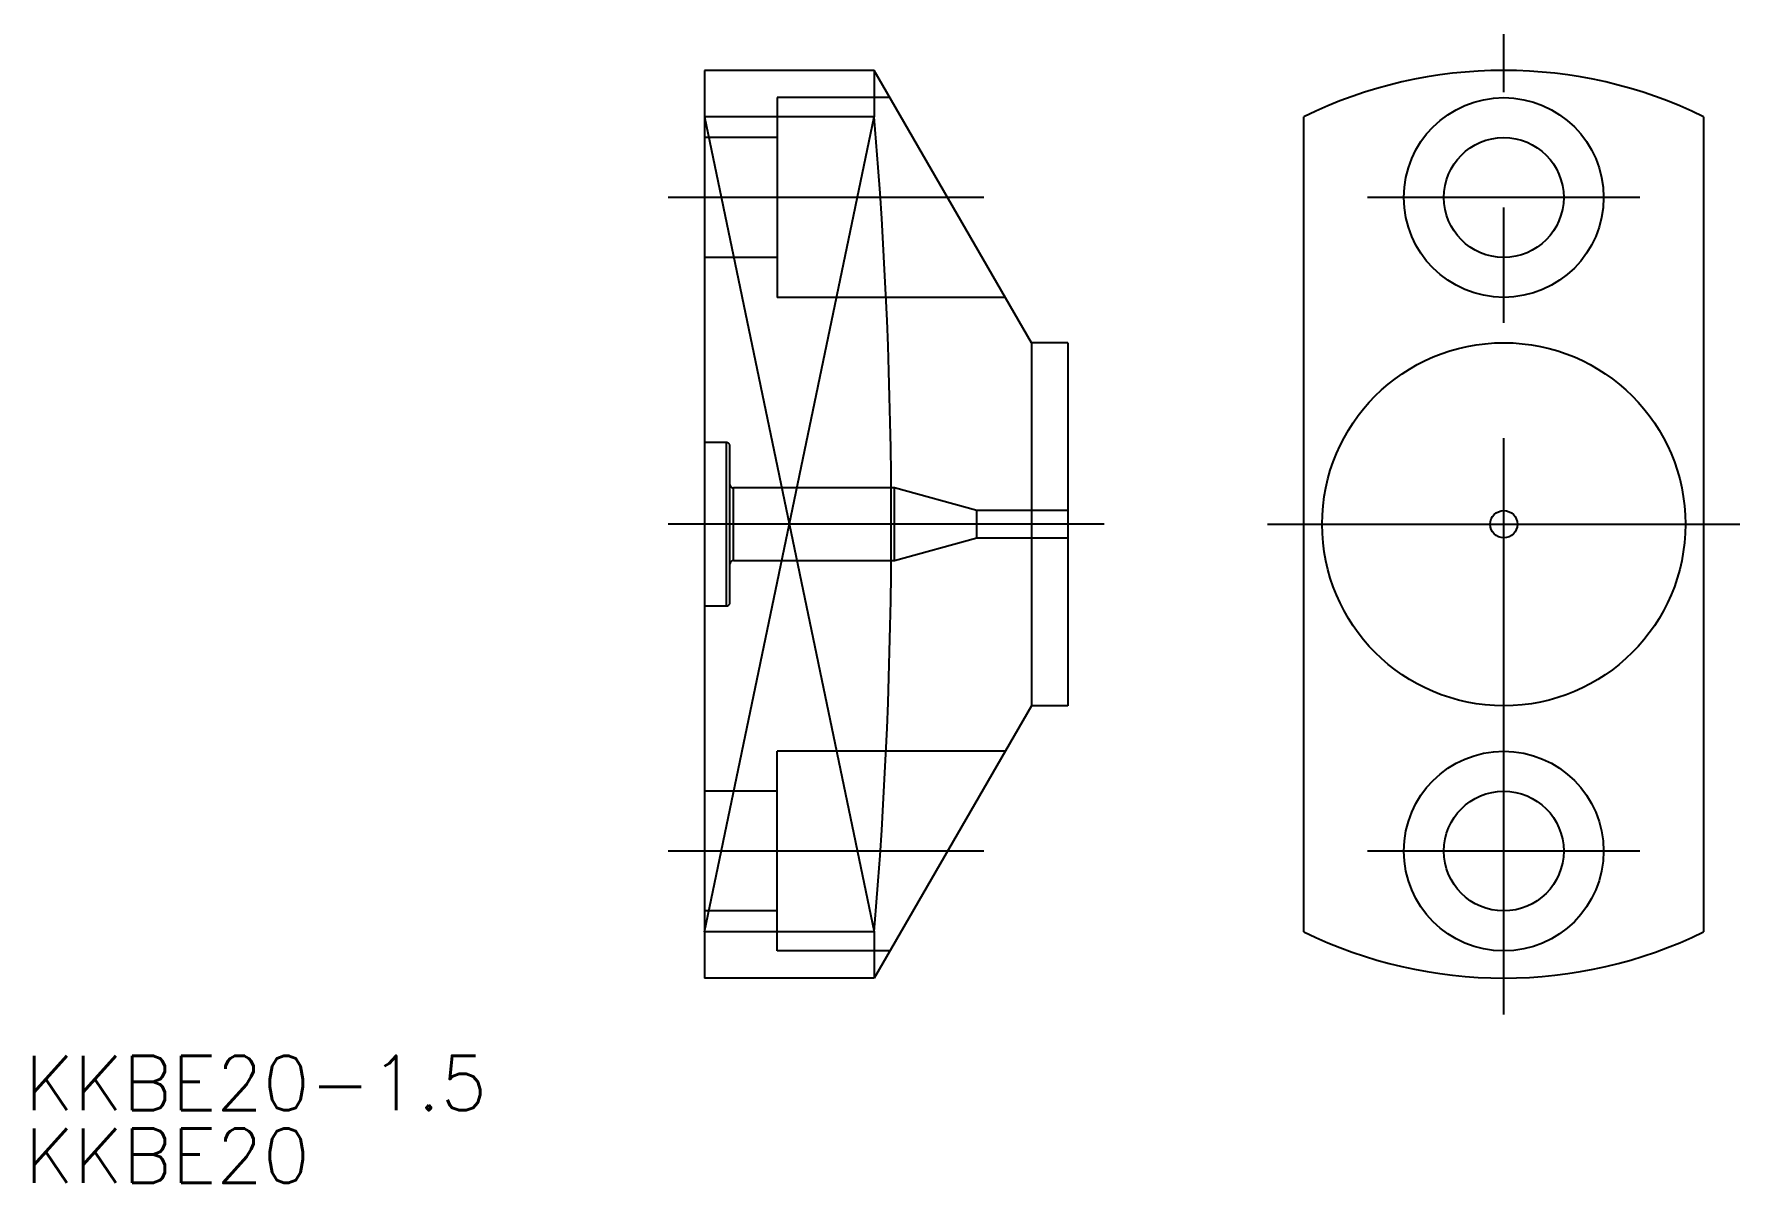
# Model space of a CAD drawing. Extents: x -80.9 to 13, y -36.3 to 27.
import ezdxf

# ---------------------------------------------------------------- set-up
doc = ezdxf.new("R2010")
doc.units = 0
doc.linetypes.add('CENTER', pattern=[50.8, 31.75, -6.35, 6.35, -6.35])
doc.linetypes.add('DASHED', pattern=[19.05, 12.7, -6.35])
doc.layers.get('0').update_dxf_attribs({"linetype": 'CONTINUOUS'})
doc.layers.add('CENTER', color=1, linetype='CENTER')
doc.styles.get("Standard").update_dxf_attribs({"font": 'txt.shx', "height": 3, "bigfont": 'bigfont.shx'})

# ---------------------------------------------------------------- blocks, each defined once
blk = doc.blocks.new('*U2')
at = {"color": 7, "linetype": 'CONTINUOUS'}
blk.add_text('KKBE20-1.5', height=3, dxfattribs=at).set_placement((-81.424, -32.278))
blk = doc.blocks.new('*U3')
at = {"color": 7, "linetype": 'CONTINUOUS'}
blk.add_text('KKBE20', height=3, dxfattribs=at).set_placement((-81.424, -36.278))

msp = doc.modelspace()

# ---------------------------------------------------------------- linework, layer by layer
at = {"color": 7, "linetype": 'CONTINUOUS'}
for p, q in [((-34.660254, 25), (-44, 25)), ((-44, 25), (-44, -25)), ((-26, 10), (-34.660254, 25)), ((-34.660254, 25), (-34.660254, 22.449944)), ((-34.660254, 22.449944), (-44, 22.449944)), ((-11, -22.449944), (-11, 22.449944)), ((11, 22.449944), (11, -22.449944)), ((-26, 10), (-26, -10)), ((-24, 10), (-26, 10)), ((-24, 10), (-24, -10)), ((-26, -10), (-34.660254, -25)), ((-24, -10), (-26, -10)), ((-34.660254, -22.449944), (-44, -22.449944)), ((-34.660254, -22.449944), (-34.660254, -25)), ((-34.660254, -25), (-44, -25))]:
    msp.add_line(p, q, dxfattribs=at)
at = {"color": 3, "linetype": 'DASHED'}
for p, q in [((-33.794229, 23.5), (-40, 23.5)), ((-40, 23.5), (-40, 12.5)), ((-40, 21.3), (-44, 21.3)), ((-40, 14.7), (-44, 14.7)), ((-27.443376, 12.5), (-40, 12.5)), ((-42.8, 4.5), (-44, 4.5)), ((-42.8, -4.5), (-42.8, 4.5)), ((-42.6, -4.3), (-42.6, 4.3)), ((-33.533333, 2), (-42.4, 2)), ((-42.4, -2), (-42.4, 2)), ((-29, 0.75), (-33.533333, 2)), ((-33.533333, -2), (-33.533333, 2)), ((-24, 0.75), (-29, 0.75)), ((-29, -0.75), (-29, 0.75)), ((-33.533333, -2), (-29, -0.75)), ((-29, -0.75), (-24, -0.75)), ((-42.4, -2), (-33.533333, -2)), ((-44, -4.5), (-42.8, -4.5)), ((-27.443376, -12.5), (-40, -12.5)), ((-40, -23.5), (-40, -12.5)), ((-40, -14.7), (-44, -14.7)), ((-40, -21.3), (-44, -21.3)), ((-33.794229, -23.5), (-40, -23.5))]:
    msp.add_line(p, q, dxfattribs=at)
at = {"color": 3, "linetype": 'CONTINUOUS'}
for p, q in [((-44, -22.449944), (-34.660254, 22.449944)), ((-44, 22.449944), (-34.660254, -22.449944))]:
    msp.add_line(p, q, dxfattribs=at)
at = {"color": 7, "linetype": 'CONTINUOUS'}
for centre, radius in [((0, 18), 5.5), ((0, 18), 3.3), ((0, 0), 10), ((0, 0), 0.75), ((0, -18), 5.5), ((0, -18), 3.3)]:
    msp.add_circle(centre, radius, dxfattribs=at)
for centre, radius, start, end in [((0, 0), 25, 63.896119, 116.103881), ((-301.230573, 0), 267.51399, 355.18604, 4.81396), ((0, 0), 25, 243.896119, 296.103881)]:
    msp.add_arc(centre, radius, start, end, dxfattribs=at)
at = {"color": 3, "linetype": 'DASHED'}
for centre, start, end in [((-42.8, 4.3), 0, 90), ((-42.4, 2.2), 180, 270), ((-42.4, -2.2), 90, 180), ((-42.8, -4.3), 270, 0)]:
    msp.add_arc(centre, 0.2, start, end, dxfattribs=at)
at = {"layer": 'CENTER', "color": 1, "linetype": 'CENTER'}
for p, q in [((0, -27), (0, 27)), ((-28.618802, 18), (-46, 18)), ((7.5, 18), (-7.5, 18)), ((-22, 0), (-46, 0)), ((-13, 0), (13, 0)), ((-28.618802, -18), (-46, -18)), ((7.5, -18), (-7.5, -18))]:
    msp.add_line(p, q, dxfattribs=at)

# ---------------------------------------------------------------- block references
at = {"color": 7, "linetype": 'CONTINUOUS'}
for name in ['*U2', '*U3']:
    msp.add_blockref(name, (0, 0), dxfattribs=at)

doc.saveas('drawing.dxf')
